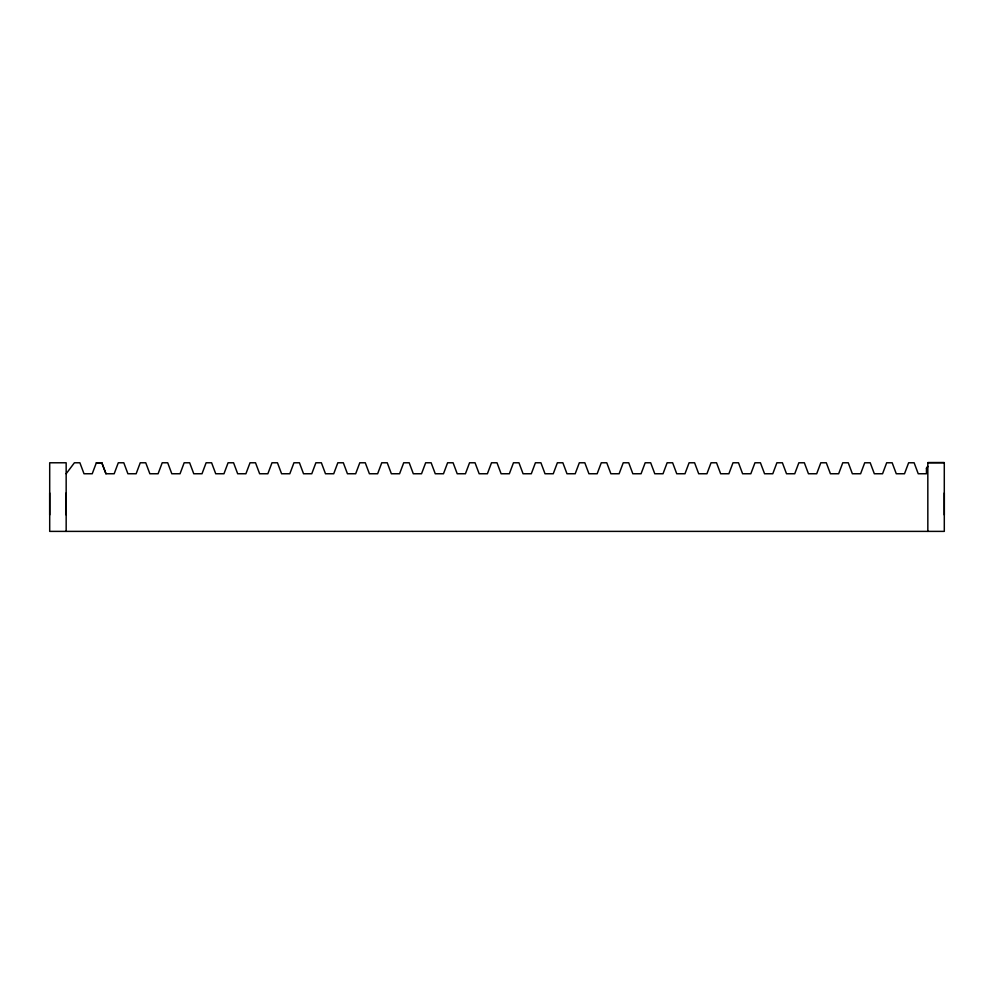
<?xml version="1.0" encoding="UTF-8"?>
<svg xmlns="http://www.w3.org/2000/svg" width="994" height="994" viewBox="0 0 994 994"><rect width="100%" height="100%" fill="white"/><g stroke="black" fill="none" stroke-linecap="round" stroke-linejoin="round"><path stroke-width="1.49" d="M66.163 531.38L66.163 462.782L49.7 462.782L49.7 531.38L944.3 531.38L944.288 462.62L927.824 462.645L927.837 531.38M944.3 514.917L944.3 492.962M926.458 468.261L927.837 466.434L926.458 468.261L926.458 473.753L918.232 473.753L914.12 462.782L908.628 462.782L904.503 473.753L896.277 473.753L892.165 462.782L886.673 462.782L882.56 473.753L874.322 473.753L870.21 462.782L864.718 462.782L860.605 473.753L852.367 473.753L848.255 462.782L842.763 462.782L838.65 473.753L830.412 473.753L826.3 462.782L820.808 462.782L816.695 473.753L808.457 473.753L804.345 462.782L798.853 462.782L794.74 473.753L786.515 473.753L782.39 462.782L776.898 462.782L772.785 473.753L764.56 473.753L760.435 462.782L754.955 462.782L750.83 473.753L742.605 473.753L738.492 462.782L733 462.782L728.875 473.753L720.65 473.753L716.537 462.782L711.045 462.782L706.933 473.753L698.695 473.753L694.582 462.782L689.091 462.782L684.978 473.753L676.74 473.753L672.627 462.782L667.136 462.782L663.023 473.753L654.785 473.753L650.672 462.782L645.181 462.782L641.068 473.753L632.83 473.753L628.717 462.782L623.238 462.782L619.113 473.753L610.888 473.753L606.762 462.782L601.283 462.782L597.158 473.753L588.933 473.753L584.82 462.782L579.328 462.782L575.203 473.753L566.978 473.753L562.865 462.782L557.373 462.782L553.26 473.753L545.023 473.753L540.91 462.782L535.418 462.782L531.305 473.753L523.068 473.753L518.955 462.782L513.463 462.782L509.35 473.753L501.113 473.753L497 462.782L491.508 462.782L487.395 473.753L479.158 473.753L475.045 462.782L469.553 462.782L465.44 473.753L457.203 473.753L453.09 462.782L447.598 462.782L443.486 473.753L435.26 473.753L431.135 462.782L425.656 462.782L421.531 473.753L413.305 473.753L409.193 462.782L403.701 462.782L399.576 473.753L391.35 473.753L387.238 462.782L381.746 462.782L377.633 473.753L369.395 473.753L365.283 462.782L359.791 462.782L355.678 473.753L347.44 473.753L343.328 462.782L337.836 462.782L333.723 473.753L325.485 473.753L321.373 462.782L315.881 462.782L311.768 473.753L303.53 473.753L299.418 462.782L293.938 462.782L289.813 473.753L281.588 473.753L277.463 462.782L271.983 462.782L267.858 473.753L259.633 473.753L255.52 462.782L250.028 462.782L245.903 473.753L237.678 473.753L233.565 462.782L228.073 462.782L223.961 473.753L215.723 473.753L211.61 462.782L206.118 462.782L202.006 473.753L193.768 473.753L189.655 462.782L184.163 462.782L180.051 473.753L171.813 473.753L167.7 462.782L162.208 462.782L158.096 473.753L149.858 473.753L145.745 462.782L140.253 462.782L136.141 473.753L127.903 473.753L123.79 462.782L118.298 462.782L114.186 473.753L105.96 473.753L101.835 462.782L96.356 462.782L92.231 473.753L84.005 473.753L79.893 462.782L74.401 462.782L66.163 473.753M927.824 462.645L944.288 462.645M96.356 462.782L101.835 462.782L105.96 473.753M66.163 492.962L66.163 514.917M49.7 492.962L49.7 514.917"/></g></svg>
